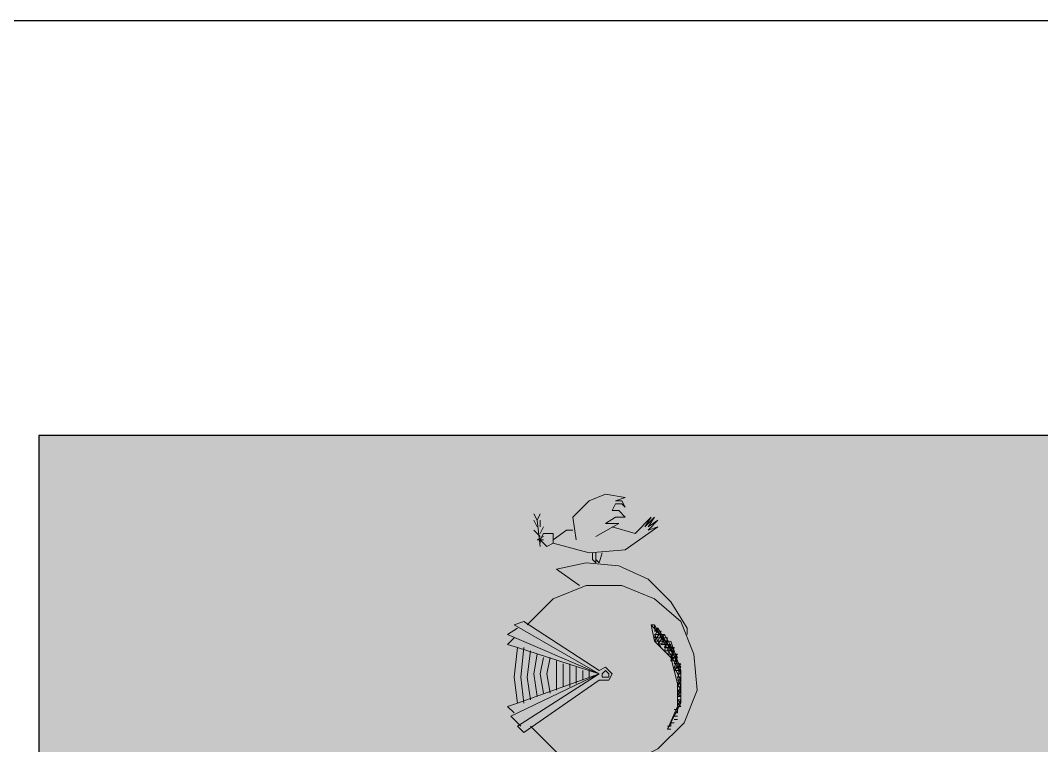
# Model space of a CAD drawing. Header units: inches. Extents: x 13.1 to 77.9, y 9.9 to 37.9.
# Drawn here: x 14.133 to 15.457, y 36.911 to 37.852 of the extents above; entities that cross this region are included whole.
import ezdxf

# ---------------------------------------------------------------- set-up
doc = ezdxf.new("R2010")
doc.units = ezdxf.units.IN
doc.header["$MEASUREMENT"] = 0
doc.layers.add('F_Layer01', color=7, linetype='Continuous')
doc.layers.add('F_NUEVA', color=43, linetype='Continuous', lineweight=25)

# ---------------------------------------------------------------- blocks, each defined once
blk = doc.blocks.new('block 274')
at = {"layer": 'F_Layer01', "color": 18, "lineweight": 9, "true_color": 0x000000}
for points in [[(1.6376, -0.6519), (1.6122, -0.6477), (1.591, -0.6562), (1.5698, -0.6773)], [(1.6376, -0.6646), (1.6333, -0.6604), (1.6249, -0.6604), (1.6206, -0.6689)], [(1.6376, -0.6646), (1.6333, -0.6604), (1.6249, -0.6604), (1.6206, -0.6689)], [(1.6376, -0.6646), (1.6333, -0.6562), (1.6249, -0.6562)], [(1.6376, -0.6646), (1.6333, -0.6562), (1.6249, -0.6562)], [(1.6376, -0.6773), (1.6291, -0.6689), (1.6206, -0.6689)], [(1.6376, -0.6773), (1.6291, -0.6689), (1.6206, -0.6689)], [(1.6249, -0.6689), (1.6291, -0.6689)], [(1.519, -0.6816), (1.5233, -0.69)], [(1.519, -0.6816), (1.5233, -0.69)], [(1.5233, -0.69), (1.519, -0.6816)], [(1.5233, -0.69), (1.519, -0.6816)], [(1.5275, -0.7154), (1.5233, -0.6816)], [(1.5275, -0.7154), (1.5233, -0.6816)], [(1.5275, -0.69), (1.5275, -0.6816)], [(1.5275, -0.69), (1.5275, -0.6816)], [(1.5275, -0.6816), (1.5275, -0.69)], [(1.5275, -0.6816), (1.5275, -0.69)], [(1.5698, -0.6773), (1.5741, -0.707)], [(1.5698, -0.6773), (1.5741, -0.707)], [(1.6376, -0.6773), (1.6249, -0.6773), (1.6122, -0.6858), (1.6291, -0.6858)], [(1.663, -0.69), (1.6757, -0.6773), (1.6672, -0.69)], [(1.663, -0.69), (1.6757, -0.6773), (1.6672, -0.69)], [(1.6672, -0.69), (1.6799, -0.6816), (1.6672, -0.6943), (1.6799, -0.69)], [(1.6672, -0.69), (1.6799, -0.6816), (1.6672, -0.6943), (1.6799, -0.69)], [(1.5275, -0.6985), (1.5317, -0.69)], [(1.5275, -0.6985), (1.5317, -0.69)], [(1.5317, -0.69), (1.5275, -0.6985)], [(1.5317, -0.69), (1.5275, -0.6985)], [(1.5444, -0.707), (1.5444, -0.6985), (1.536, -0.6985), (1.5317, -0.6985), (1.5275, -0.707), (1.5317, -0.7112), (1.536, -0.7154), (1.5444, -0.7112), (1.5444, -0.707)], [(1.5444, -0.707), (1.5444, -0.6985), (1.536, -0.6985), (1.5317, -0.6985), (1.5275, -0.707), (1.5317, -0.7112), (1.536, -0.7154), (1.5444, -0.7112), (1.5444, -0.707)], [(1.5444, -0.7112), (1.591, -0.7239), (1.6376, -0.7197), (1.6799, -0.69)], [(1.5444, -0.7112), (1.591, -0.7239), (1.6376, -0.7197), (1.6799, -0.69)], [(1.5614, -0.6943), (1.5444, -0.707)], [(1.5614, -0.6943), (1.5444, -0.707)], [(1.5614, -0.6943), (1.5698, -0.6943)], [(1.5614, -0.6943), (1.5698, -0.6943)], [(1.6503, -0.6985), (1.6206, -0.69)], [(1.6503, -0.6985), (1.6206, -0.69)], [(1.5317, -0.7027), (1.5233, -0.707)], [(1.5317, -0.7027), (1.5233, -0.707)], [(1.5233, -0.707), (1.5317, -0.707)], [(1.5233, -0.707), (1.5317, -0.707)], [(1.5275, -0.7112), (1.5275, -0.707)], [(1.5275, -0.7112), (1.5275, -0.707)], [(1.5952, -0.7239), (1.5952, -0.7324), (1.5995, -0.7366)], [(1.5952, -0.7239), (1.5952, -0.7324), (1.5995, -0.7366)], [(1.5995, -0.7239), (1.5995, -0.7324), (1.6037, -0.7366)], [(1.5995, -0.7239), (1.5995, -0.7324), (1.6037, -0.7366)], [(1.6037, -0.7366), (1.6079, -0.7239)], [(1.6037, -0.7366), (1.6079, -0.7239)], [(1.718, -0.8213), (1.6968, -0.7874), (1.6672, -0.7578), (1.6291, -0.7408), (1.5868, -0.7366), (1.5487, -0.7451)], [(1.718, -0.8213), (1.6968, -0.7874), (1.6672, -0.7578), (1.6291, -0.7408), (1.5868, -0.7366), (1.5487, -0.7451)], [(1.5995, -0.7366), (1.5995, -0.7324)], [(1.5995, -0.7366), (1.5995, -0.7324)], [(1.5148, -0.9483), (1.5487, -0.9821), (1.591, -0.9991), (1.6376, -0.9991), (1.6799, -0.9779), (1.7138, -0.944), (1.7307, -0.9017), (1.7265, -0.8551), (1.7095, -0.8128), (1.6757, -0.7832), (1.6333, -0.7662), (1.5868, -0.7662), (1.5444, -0.7832), (1.5106, -0.817)], [(1.5148, -0.9483), (1.5487, -0.9821), (1.591, -0.9991), (1.6376, -0.9991), (1.6799, -0.9779), (1.7138, -0.944), (1.7307, -0.9017), (1.7265, -0.8551), (1.7095, -0.8128), (1.6757, -0.7832), (1.6333, -0.7662), (1.5868, -0.7662), (1.5444, -0.7832), (1.5106, -0.817)], [(1.4852, -0.8297), (1.6037, -0.8805), (1.4936, -0.817)], [(1.4852, -0.8297), (1.6037, -0.8805), (1.4936, -0.817)], [(1.5063, -0.8128), (1.4936, -0.817)], [(1.5063, -0.8128), (1.4936, -0.817)], [(1.6037, -0.8763), (1.5063, -0.8128)], [(1.6037, -0.8763), (1.5063, -0.8128)], [(1.6714, -0.817), (1.6757, -0.8382)], [(1.6714, -0.817), (1.6757, -0.8382)], [(1.6926, -0.9525), (1.7095, -0.9186), (1.7095, -0.8805), (1.6968, -0.8467), (1.6714, -0.817)], [(1.6926, -0.9525), (1.7095, -0.9186), (1.7095, -0.8805), (1.6968, -0.8467), (1.6714, -0.817)], [(1.6757, -0.8213), (1.6757, -0.817)], [(1.6757, -0.8213), (1.6757, -0.817)], [(1.4979, -0.8213), (1.4852, -0.8297)], [(1.4979, -0.8213), (1.4852, -0.8297)], [(1.6757, -0.8213), (1.6799, -0.8213), (1.6757, -0.8255)], [(1.6757, -0.8213), (1.6799, -0.8213), (1.6757, -0.8255)], [(1.6757, -0.834), (1.6799, -0.8213)], [(1.6757, -0.834), (1.6799, -0.8213)], [(1.6841, -0.8255), (1.6757, -0.8255), (1.6799, -0.8255)], [(1.6841, -0.8255), (1.6757, -0.8255), (1.6799, -0.8255)], [(1.6757, -0.8382), (1.6841, -0.8255)], [(1.6757, -0.8382), (1.6841, -0.8255)], [(1.6841, -0.8467), (1.6757, -0.8297)], [(1.6841, -0.8467), (1.6757, -0.8297)], [(1.6757, -0.8297), (1.6884, -0.8297)], [(1.6757, -0.8297), (1.6884, -0.8297)], [(1.7095, -0.8721), (1.6799, -0.8213)], [(1.7095, -0.8721), (1.6799, -0.8213)], [(1.6799, -0.8382), (1.6841, -0.8297)], [(1.6799, -0.8424), (1.6884, -0.8297)], [(1.6799, -0.8382), (1.6841, -0.8297)], [(1.6799, -0.8424), (1.6884, -0.8297)], [(1.7053, -0.8594), (1.6884, -0.8297)], [(1.7053, -0.8594), (1.6884, -0.8297)], [(1.4936, -0.834), (1.4852, -0.8424)], [(1.4936, -0.834), (1.4852, -0.8424)], [(1.4852, -0.8424), (1.4979, -0.8467)], [(1.4852, -0.8424), (1.4979, -0.8467)], [(1.4979, -0.8467), (1.4936, -0.8848), (1.4979, -0.9186)], [(1.4979, -0.8467), (1.4936, -0.8848), (1.4979, -0.9186)], [(1.4979, -0.8467), (1.6037, -0.8805), (1.4979, -0.9186)], [(1.4979, -0.8467), (1.6037, -0.8805), (1.4979, -0.9186)], [(1.5063, -0.8467), (1.5021, -0.8848), (1.5063, -0.9186)], [(1.5063, -0.8467), (1.5021, -0.8848), (1.5063, -0.9186)], [(1.6757, -0.834), (1.6926, -0.834)], [(1.6757, -0.834), (1.6926, -0.834)], [(1.6757, -0.8382), (1.6926, -0.8382)], [(1.6757, -0.8382), (1.6926, -0.8382)], [(1.6926, -0.9525), (1.7053, -0.9229), (1.7053, -0.8932), (1.6968, -0.8594), (1.6757, -0.8382)], [(1.6926, -0.9525), (1.7053, -0.9229), (1.7053, -0.8932), (1.6968, -0.8594), (1.6757, -0.8382)], [(1.6799, -0.8424), (1.6968, -0.8382)], [(1.6799, -0.8424), (1.6968, -0.8382)], [(1.6841, -0.8424), (1.6884, -0.834)], [(1.6841, -0.8424), (1.6884, -0.834)], [(1.6841, -0.8424), (1.6968, -0.8424)], [(1.6841, -0.8424), (1.6968, -0.8424)], [(1.6884, -0.8467), (1.6926, -0.834)], [(1.6884, -0.8467), (1.6926, -0.834)], [(1.6884, -0.8509), (1.6926, -0.8382)], [(1.6884, -0.8509), (1.6926, -0.8382)], [(1.6884, -0.8467), (1.7011, -0.8467)], [(1.6884, -0.8467), (1.7011, -0.8467)], [(1.6926, -0.9525), (1.7095, -0.9186), (1.7095, -0.8763), (1.6968, -0.8382)], [(1.6926, -0.9525), (1.7095, -0.9186), (1.7095, -0.8763), (1.6968, -0.8382)], [(1.6926, -0.8509), (1.6968, -0.8424)], [(1.6926, -0.8509), (1.6968, -0.8424)], [(1.6926, -0.8551), (1.6968, -0.8467)], [(1.6926, -0.8551), (1.6968, -0.8467)], [(1.6968, -0.8594), (1.7011, -0.8467)], [(1.6968, -0.8594), (1.7011, -0.8467)], [(1.5148, -0.8509), (1.5106, -0.8848), (1.5148, -0.9144)], [(1.5148, -0.8509), (1.5106, -0.8848), (1.5148, -0.9144)], [(1.5233, -0.8551), (1.519, -0.8805), (1.5233, -0.9102)], [(1.5233, -0.8551), (1.519, -0.8805), (1.5233, -0.9102)], [(1.5317, -0.8594), (1.5275, -0.8805), (1.5317, -0.9059)], [(1.5317, -0.8594), (1.5275, -0.8805), (1.5317, -0.9059)], [(1.5402, -0.8594), (1.536, -0.8805), (1.5402, -0.9059)], [(1.5402, -0.8594), (1.536, -0.8805), (1.5402, -0.9059)], [(1.6884, -0.8509), (1.7011, -0.8509), (1.6968, -0.8636)], [(1.6884, -0.8509), (1.7011, -0.8509), (1.6968, -0.8636)], [(1.6926, -0.8551), (1.7053, -0.8551), (1.6968, -0.8636)], [(1.6926, -0.8551), (1.7053, -0.8551), (1.6968, -0.8636)], [(1.6926, -0.8551), (1.7011, -0.8551)], [(1.6926, -0.8551), (1.7011, -0.8551)], [(1.6968, -0.8594), (1.7053, -0.8594), (1.7011, -0.8678)], [(1.6968, -0.8594), (1.7053, -0.8594), (1.7011, -0.8678)], [(1.5487, -0.8636), (1.5487, -0.9017)], [(1.5487, -0.8636), (1.5487, -0.9017)], [(1.5571, -0.8678), (1.5571, -0.8975)], [(1.5571, -0.8678), (1.5571, -0.8975)], [(1.5656, -0.8678), (1.5656, -0.8975)], [(1.5656, -0.8678), (1.5656, -0.8975)], [(1.5741, -0.8721), (1.5741, -0.8932)], [(1.5741, -0.8721), (1.5741, -0.8932)], [(1.6037, -0.889), (1.6122, -0.889), (1.6164, -0.889), (1.6206, -0.8805), (1.6164, -0.8763), (1.6122, -0.8721), (1.6037, -0.8763)], [(1.6037, -0.889), (1.6122, -0.889), (1.6164, -0.889), (1.6206, -0.8805), (1.6164, -0.8763), (1.6122, -0.8721), (1.6037, -0.8763)], [(1.6968, -0.8636), (1.7053, -0.8636)], [(1.6968, -0.8636), (1.7053, -0.8636)], [(1.7053, -0.8636), (1.7011, -0.8721), (1.7095, -0.889)], [(1.7053, -0.8636), (1.7011, -0.8721), (1.7095, -0.889)], [(1.7011, -0.8763), (1.7095, -0.8678)], [(1.7011, -0.8763), (1.7095, -0.8678)], [(1.7011, -0.8721), (1.7095, -0.8721)], [(1.7011, -0.8721), (1.7095, -0.8721)], [(1.7053, -0.8805), (1.7095, -0.8721)], [(1.7053, -0.8805), (1.7095, -0.8721)], [(1.4894, -0.9356), (1.6037, -0.8805), (1.4979, -0.9483)], [(1.4894, -0.9356), (1.6037, -0.8805), (1.4979, -0.9483)], [(1.5825, -0.8763), (1.5825, -0.889)], [(1.5825, -0.8763), (1.5825, -0.889)], [(1.591, -0.8763), (1.591, -0.8848)], [(1.591, -0.8763), (1.591, -0.8848)], [(1.6164, -0.8805), (1.6122, -0.8763), (1.6079, -0.8805), (1.6079, -0.8848), (1.6122, -0.8848), (1.6164, -0.8848), (1.6164, -0.8805)], [(1.6164, -0.8805), (1.6122, -0.8763), (1.6079, -0.8805), (1.6079, -0.8848), (1.6122, -0.8848), (1.6164, -0.8848), (1.6164, -0.8805)], [(1.7011, -0.8763), (1.7095, -0.8763)], [(1.7011, -0.8763), (1.7095, -0.8763)], [(1.7053, -0.8848), (1.7095, -0.8763)], [(1.7053, -0.8848), (1.7095, -0.8763)], [(1.7053, -0.8805), (1.7095, -0.8805)], [(1.7053, -0.8805), (1.7095, -0.8805)], [(1.7053, -0.8848), (1.7095, -0.8975), (1.7053, -0.8975)], [(1.7053, -0.8932), (1.7095, -0.8848)], [(1.7095, -0.8975), (1.7053, -0.8848), (1.7095, -0.8848)], [(1.7053, -0.8932), (1.7095, -0.8848)], [(1.7053, -0.8848), (1.7095, -0.8848)], [(1.7053, -0.8848), (1.7095, -0.8848)], [(1.7053, -0.8848), (1.7095, -0.8848)], [(1.6037, -0.889), (1.5063, -0.9567)], [(1.6037, -0.889), (1.5063, -0.9567)], [(1.7053, -0.889), (1.7095, -0.889)], [(1.7053, -0.889), (1.7095, -0.889)], [(1.7053, -0.8975), (1.7095, -0.889)], [(1.7053, -0.8975), (1.7095, -0.889)], [(1.7053, -0.8932), (1.7095, -0.8932)], [(1.7053, -0.8932), (1.7095, -0.8932)], [(1.7095, -0.9017), (1.7053, -0.8932)], [(1.7095, -0.9017), (1.7053, -0.8932)], [(1.7053, -0.8975), (1.7095, -0.8975)], [(1.7053, -0.8975), (1.7095, -0.8975)], [(1.7053, -0.8975), (1.7095, -0.8975)], [(1.7053, -0.9059), (1.7095, -0.8975)], [(1.7053, -0.9059), (1.7095, -0.8975)], [(1.7053, -0.9017), (1.7095, -0.9017)], [(1.7053, -0.9017), (1.7095, -0.9017)], [(1.7095, -0.9059), (1.7053, -0.9017)], [(1.7053, -0.9102), (1.7095, -0.9017)], [(1.7095, -0.9059), (1.7053, -0.9017)], [(1.7053, -0.9102), (1.7095, -0.9017)], [(1.7053, -0.9059), (1.7095, -0.9059)], [(1.7053, -0.9059), (1.7095, -0.9059)], [(1.7095, -0.9102), (1.7053, -0.9059)], [(1.7095, -0.9102), (1.7053, -0.9059)], [(1.7053, -0.9102), (1.7095, -0.9102)], [(1.7053, -0.9102), (1.7095, -0.9102)], [(1.7095, -0.9186), (1.7053, -0.9144)], [(1.7053, -0.9229), (1.7095, -0.9144)], [(1.7095, -0.9186), (1.7053, -0.9144)], [(1.7053, -0.9229), (1.7095, -0.9144)], [(1.7095, -0.9229), (1.7053, -0.9186)], [(1.7053, -0.9186), (1.7095, -0.9186)], [(1.7095, -0.9229), (1.7053, -0.9186)], [(1.7053, -0.9186), (1.7095, -0.9186)], [(1.7053, -0.9229), (1.7095, -0.9229)], [(1.7053, -0.9229), (1.7095, -0.9229)], [(1.7053, -0.9229), (1.7053, -0.9271), (1.7053, -0.9313)], [(1.7053, -0.9229), (1.7053, -0.9271), (1.7053, -0.9313)], [(1.7053, -0.9271), (1.7011, -0.9271)], [(1.7053, -0.9271), (1.7011, -0.9271)], [(1.7011, -0.9356), (1.7053, -0.9356)], [(1.7011, -0.9356), (1.7053, -0.9356)], [(1.7011, -0.9356), (1.7053, -0.9356)], [(1.7011, -0.9356), (1.7053, -0.9356)], [(1.7011, -0.9398), (1.7053, -0.9398)], [(1.7011, -0.9398), (1.7053, -0.9398)], [(1.7011, -0.9398), (1.7053, -0.9398)], [(1.7011, -0.9398), (1.7053, -0.9398)], [(1.6926, -0.9483), (1.6968, -0.9483)], [(1.6926, -0.9483), (1.6968, -0.9483)], [(1.6926, -0.9483), (1.6968, -0.9483)], [(1.6926, -0.9483), (1.6968, -0.9483)], [(1.6926, -0.9525), (1.6968, -0.9525)], [(1.6926, -0.9525), (1.6968, -0.9525)], [(1.6968, -0.9483), (1.6968, -0.944)], [(1.6968, -0.944), (1.7011, -0.944)], [(1.6968, -0.9483), (1.6968, -0.944)], [(1.6968, -0.944), (1.7011, -0.944)], [(1.6968, -0.944), (1.7011, -0.944)], [(1.6968, -0.944), (1.7011, -0.944)], [(1.6968, -0.944), (1.7011, -0.944)]]:
    blk.add_lwpolyline(points, dxfattribs=at)
for points, knots in [([(1.6376, -0.6519), (1.6376, -0.6519), (1.6249, -0.6562), (1.6249, -0.6562), (1.6249, -0.6562), (1.6376, -0.6519), (1.6376, -0.6519), (1.6376, -0.6519), (1.6122, -0.6477), (1.6122, -0.6477), (1.6122, -0.6477), (1.591, -0.6562), (1.591, -0.6562), (1.591, -0.6562), (1.5698, -0.6773), (1.5698, -0.6773)], [0, 0, 0, 0, 1, 1, 1, 2, 2, 2, 3, 3, 3, 4, 4, 4, 5, 5, 5, 5]), ([(1.519, -0.6731), (1.519, -0.6731), (1.5233, -0.6816), (1.5233, -0.6816), (1.5233, -0.6816), (1.519, -0.6731), (1.519, -0.6731)], [0, 0, 0, 0, 1, 1, 1, 2, 2, 2, 2]), ([(1.519, -0.6731), (1.519, -0.6731), (1.5233, -0.6816), (1.5233, -0.6816), (1.5233, -0.6816), (1.519, -0.6731), (1.519, -0.6731)], [0, 0, 0, 0, 1, 1, 1, 2, 2, 2, 2]), ([(1.5233, -0.6816), (1.5233, -0.6816), (1.5275, -0.6731), (1.5275, -0.6731), (1.5275, -0.6731), (1.5233, -0.6816), (1.5233, -0.6816)], [0, 0, 0, 0, 1, 1, 1, 2, 2, 2, 2]), ([(1.5233, -0.6816), (1.5233, -0.6816), (1.5275, -0.6731), (1.5275, -0.6731), (1.5275, -0.6731), (1.5233, -0.6816), (1.5233, -0.6816)], [0, 0, 0, 0, 1, 1, 1, 2, 2, 2, 2]), ([(1.6376, -0.6773), (1.6376, -0.6773), (1.6249, -0.6773), (1.6249, -0.6773), (1.6249, -0.6773), (1.6122, -0.6858), (1.6122, -0.6858), (1.6122, -0.6858), (1.6291, -0.6858), (1.6291, -0.6858), (1.6291, -0.6858), (1.5995, -0.7027), (1.5995, -0.7027), (1.5995, -0.7027), (1.6291, -0.6858), (1.6291, -0.6858)], [0, 0, 0, 0, 1, 1, 1, 2, 2, 2, 3, 3, 3, 4, 4, 4, 5, 5, 5, 5]), ([(1.6503, -0.6985), (1.6503, -0.6985), (1.6714, -0.6773), (1.6714, -0.6773), (1.6714, -0.6773), (1.6503, -0.6985), (1.6503, -0.6985)], [0, 0, 0, 0, 1, 1, 1, 2, 2, 2, 2]), ([(1.6714, -0.6773), (1.6714, -0.6773), (1.663, -0.69), (1.663, -0.69), (1.663, -0.69), (1.6714, -0.6773), (1.6714, -0.6773)], [0, 0, 0, 0, 1, 1, 1, 2, 2, 2, 2]), ([(1.519, -0.6943), (1.519, -0.6943), (1.5275, -0.7027), (1.5275, -0.7027), (1.5275, -0.7027), (1.519, -0.6943), (1.519, -0.6943)], [0, 0, 0, 0, 1, 1, 1, 2, 2, 2, 2]), ([(1.519, -0.6943), (1.519, -0.6943), (1.5275, -0.7027), (1.5275, -0.7027), (1.5275, -0.7027), (1.519, -0.6943), (1.519, -0.6943)], [0, 0, 0, 0, 1, 1, 1, 2, 2, 2, 2]), ([(1.5487, -0.7451), (1.5487, -0.7451), (1.5783, -0.7662), (1.5783, -0.7662), (1.5783, -0.7662), (1.5487, -0.7451), (1.5487, -0.7451)], [0, 0, 0, 0, 1, 1, 1, 2, 2, 2, 2]), ([(1.6714, -0.817), (1.6714, -0.817), (1.6757, -0.817), (1.6757, -0.817), (1.6757, -0.817), (1.6714, -0.817), (1.6714, -0.817)], [0, 0, 0, 0, 1, 1, 1, 2, 2, 2, 2]), ([(1.7095, -0.8805), (1.7095, -0.8805), (1.6757, -0.817), (1.6757, -0.817), (1.6757, -0.817), (1.7095, -0.8805), (1.7095, -0.8805)], [0, 0, 0, 0, 1, 1, 1, 2, 2, 2, 2]), ([(1.718, -0.8213), (1.718, -0.8213), (1.718, -0.8297), (1.718, -0.8297), (1.718, -0.8297), (1.718, -0.8213), (1.718, -0.8213)], [0, 0, 0, 0, 1, 1, 1, 2, 2, 2, 2]), ([(1.7011, -0.8678), (1.7011, -0.8678), (1.7095, -0.8678), (1.7095, -0.8678), (1.7095, -0.8678), (1.7011, -0.8678), (1.7011, -0.8678)], [0, 0, 0, 0, 1, 1, 1, 2, 2, 2, 2]), ([(1.7011, -0.8678), (1.7011, -0.8678), (1.7095, -0.8678), (1.7095, -0.8678), (1.7095, -0.8678), (1.7011, -0.8678), (1.7011, -0.8678)], [0, 0, 0, 0, 1, 1, 1, 2, 2, 2, 2]), ([(1.4979, -0.9186), (1.4979, -0.9186), (1.4852, -0.9229), (1.4852, -0.9229), (1.4852, -0.9229), (1.4979, -0.9186), (1.4979, -0.9186)], [0, 0, 0, 0, 1, 1, 1, 2, 2, 2, 2]), ([(1.4936, -0.9313), (1.4936, -0.9313), (1.4852, -0.9229), (1.4852, -0.9229), (1.4852, -0.9229), (1.4936, -0.9313), (1.4936, -0.9313)], [0, 0, 0, 0, 1, 1, 1, 2, 2, 2, 2]), ([(1.7053, -0.9144), (1.7053, -0.9144), (1.7095, -0.9144), (1.7095, -0.9144), (1.7095, -0.9144), (1.7053, -0.9144), (1.7053, -0.9144)], [0, 0, 0, 0, 1, 1, 1, 2, 2, 2, 2]), ([(1.7053, -0.9144), (1.7053, -0.9144), (1.7095, -0.9144), (1.7095, -0.9144), (1.7095, -0.9144), (1.7053, -0.9144), (1.7053, -0.9144)], [0, 0, 0, 0, 1, 1, 1, 2, 2, 2, 2]), ([(1.5021, -0.9483), (1.5021, -0.9483), (1.4894, -0.9356), (1.4894, -0.9356), (1.4894, -0.9356), (1.5021, -0.9483), (1.5021, -0.9483)], [0, 0, 0, 0, 1, 1, 1, 2, 2, 2, 2]), ([(1.7011, -0.9356), (1.7011, -0.9356), (1.7053, -0.9271), (1.7053, -0.9271), (1.7053, -0.9271), (1.7011, -0.9356), (1.7011, -0.9356)], [0, 0, 0, 0, 1, 1, 1, 2, 2, 2, 2]), ([(1.7011, -0.9313), (1.7011, -0.9313), (1.7053, -0.9313), (1.7053, -0.9313), (1.7053, -0.9313), (1.7011, -0.9313), (1.7011, -0.9313), (1.7011, -0.9313), (1.7053, -0.9313), (1.7053, -0.9313), (1.7053, -0.9313), (1.7011, -0.9313), (1.7011, -0.9313)], [0, 0, 0, 0, 1, 1, 1, 2, 2, 2, 3, 3, 3, 4, 4, 4, 4]), ([(1.5063, -0.9567), (1.5063, -0.9567), (1.4979, -0.9483), (1.4979, -0.9483), (1.4979, -0.9483), (1.5063, -0.9567), (1.5063, -0.9567)], [0, 0, 0, 0, 1, 1, 1, 2, 2, 2, 2])]:
    blk.add_open_spline(points, degree=3, knots=knots, dxfattribs=at)

msp = doc.modelspace()

# ---------------------------------------------------------------- hatches: boundary and pattern name
at = {"layer": 'F_Layer01', "true_color": 0x6eb1b7}
h = msp.add_hatch(color=143, dxfattribs=at)
h.dxf.hatch_style = 2
h.paths.add_polyline_path([(26.5327, 35.874), (14.1571, 35.874), (14.1571, 37.3134), (26.5327, 37.3134)])

# ---------------------------------------------------------------- linework, layer by layer
at = {"layer": 'Defpoints', "color": 2}
msp.add_lwpolyline([(34.6651, 37.8515), (34.6651, 9.8515), (13.0651, 9.8515), (13.0651, 37.8515)], close=True, dxfattribs=at)
at = {"layer": 'F_Layer01', "lineweight": 0}
msp.add_lwpolyline([(26.5327, 35.874), (14.1571, 35.874), (14.1571, 37.3134), (26.5327, 37.3134), (26.5327, 35.874)], dxfattribs=at)
at = {"layer": 'F_NUEVA', "color": 7}
for p, q in [((34.1571, 37.3134), (14.1571, 37.3134)), ((14.1571, 37.3134), (14.1571, 10.3134))]:
    msp.add_line(p, q, dxfattribs=at)

# ---------------------------------------------------------------- block references
at = {"layer": 'F_Layer01'}
msp.add_blockref('block 274', (13.2796, 37.8849), dxfattribs=at)

doc.saveas('drawing.dxf')
